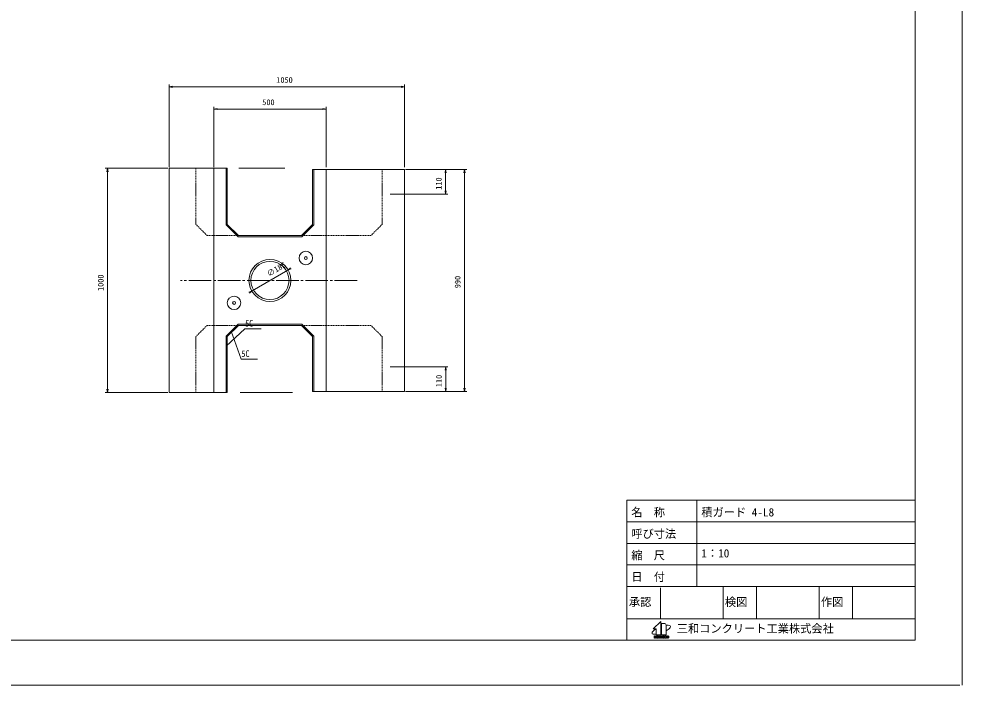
# Model space of a CAD drawing. Units: millimetres on the paper, with parts at other scales. Extents: x 0 to 841, y 0 to 594.
# Drawn here: x 420.5 to 841, y 0 to 297 of the extents above; entities that cross this region are included whole.
import ezdxf
from ezdxf.enums import TextEntityAlignment as Align

# ---------------------------------------------------------------- set-up
doc = ezdxf.new("R2010")
doc.units = ezdxf.units.MM
doc.linetypes.add('USER1', pattern=[0.75, 0.5, -0.25])
doc.linetypes.add('USER2', pattern=[13, 10, -1, 1, -1])
for name, color, linetype, lineweight in [('0_2', 7, 'Continuous', 18), ('D-STR-DIM（寸法）', 7, 'Continuous', 18), ('D-STR-STR1（構造物）', 4, 'USER1', 18), ('D-STR-STRn（構造物）', 7, 'USER2', 18), ('D-STR（構造物外形線）', 1, 'Continuous', 18), ('D-TTL(外枠）', 2, 'Continuous', 18), ('DEFPOINTS_3', 8, 'Continuous', 18), ('用紙-作図レイヤ', 5, 'Continuous', 18)]:
    doc.layers.add(name, color=color, linetype=linetype, lineweight=lineweight)
doc.layers.add('D-TTL-TXT（文字）', color=7, linetype='Continuous')
doc.styles.add('ＭＳ ゴシック', font='')
doc.styles.get('ＭＳ ゴシック').set_extended_font_data('MS Gothic')

msp = doc.modelspace()

# ---------------------------------------------------------------- linework, layer by layer
at = {"layer": '0_2'}
for p, q in [((487.445, 266.718), (488.945, 266.968)), ((488.945, 266.468), (487.445, 266.718)), ((487.445, 266.718), (487.645, 266.718)), ((590.945, 266.968), (592.445, 266.718)), ((592.445, 266.718), (590.945, 266.468)), ((592.445, 266.718), (592.245, 266.718)), ((507.445, 256.786), (508.945, 257.036)), ((508.945, 256.536), (507.445, 256.786)), ((507.445, 256.786), (507.645, 256.786)), ((555.945, 257.036), (557.445, 256.786)), ((557.445, 256.786), (555.945, 256.536)), ((557.445, 256.786), (557.245, 256.786)), ((459.793, 228.886), (460.043, 230.386)), ((460.043, 230.386), (460.293, 228.886)), ((460.043, 230.386), (460.043, 230.186)), ((610.49, 228.386), (610.74, 229.886)), ((610.74, 229.886), (610.99, 228.386)), ((610.74, 229.886), (610.74, 229.686)), ((618.898, 228.386), (619.148, 229.886)), ((619.148, 229.886), (619.398, 228.386)), ((619.148, 229.886), (619.148, 229.686)), ((610.74, 218.886), (610.49, 220.386)), ((610.99, 220.386), (610.74, 218.886)), ((610.74, 218.886), (610.74, 219.086)), ((540.438, 185.041), (541.608, 186.012)), ((541.86, 185.58), (540.438, 185.041)), ((540.438, 185.041), (540.611, 185.142)), ((523.03, 175.192), (524.452, 175.731)), ((524.452, 175.731), (523.282, 174.76)), ((524.452, 175.731), (524.279, 175.63)), ((515.171, 157.819), (515.339, 157.348)), ((515.171, 157.819), (515.455, 157.407)), ((515.171, 157.819), (515.211, 157.32)), ((512.945, 151.041), (513.209, 151.466)), ((512.945, 151.041), (513.31, 151.383)), ((512.945, 151.041), (513.386, 151.277)), ((610.564, 140.386), (610.814, 141.886)), ((610.814, 141.886), (611.064, 140.386)), ((610.814, 141.886), (610.814, 141.686)), ((460.043, 130.386), (459.793, 131.886)), ((460.293, 131.886), (460.043, 130.386)), ((460.043, 130.386), (460.043, 130.586)), ((610.814, 130.886), (610.564, 132.386)), ((611.064, 132.386), (610.814, 130.886)), ((610.814, 130.886), (610.814, 131.086)), ((619.148, 130.886), (618.898, 132.386)), ((619.398, 132.386), (619.148, 130.886)), ((619.148, 130.886), (619.148, 131.086))]:
    msp.add_line(p, q, dxfattribs=at)
at = {"layer": 'D-STR-DIM（寸法）'}
for p, q in [((487.445, 230.886), (487.445, 267.718)), ((487.645, 266.718), (592.245, 266.718)), ((592.445, 230.886), (592.445, 267.718)), ((507.445, 230.886), (507.445, 257.786)), ((507.645, 256.786), (557.245, 256.786)), ((557.445, 230.886), (557.445, 257.786)), ((486.945, 230.386), (459.043, 230.386)), ((460.043, 130.586), (460.043, 230.186)), ((592.945, 229.886), (620.148, 229.886)), ((592.945, 229.886), (611.74, 229.886)), ((610.74, 219.086), (610.74, 229.686)), ((619.148, 131.086), (619.148, 229.686)), ((592.945, 218.886), (611.74, 218.886)), ((524.452, 175.731), (540.438, 185.041)), ((540.611, 185.142), (540.784, 185.243)), ((524.279, 175.63), (524.106, 175.529)), ((593.514, 141.886), (611.814, 141.886)), ((610.814, 131.086), (610.814, 141.686)), ((486.945, 130.386), (459.043, 130.386)), ((592.945, 130.886), (620.148, 130.886)), ((597.514, 130.886), (611.814, 130.886)), ((706.734, 28.356), (703.338, 25.105)), ((706.734, 22.388), (706.734, 28.356)), ((706.987, 27.518), (706.987, 22.388)), ((706.987, 27.518), (708.118, 27.518)), ((709.134, 22.388), (709.134, 26.715)), ((703.338, 25.105), (704.637, 25.105)), ((703.697, 21.913), (703.904, 21.913)), ((703.697, 21.913), (703.697, 20.974)), ((703.827, 20.974), (703.827, 21.792)), ((703.827, 21.792), (704.263, 20.974)), ((703.904, 21.913), (704.313, 21.145)), ((704.313, 21.913), (704.455, 21.913)), ((704.313, 21.913), (704.313, 21.145)), ((704.455, 21.913), (704.455, 20.974)), ((704.637, 25.105), (704.637, 22.388)), ((704.637, 22.388), (706.734, 22.388)), ((704.678, 21.913), (704.816, 21.913)), ((704.678, 21.913), (704.678, 20.974)), ((704.816, 21.913), (704.816, 20.974)), ((704.988, 21.687), (704.988, 21.604)), ((704.988, 21.282), (705.121, 21.282)), ((704.988, 21.282), (704.988, 21.2)), ((705.121, 21.604), (705.121, 21.687)), ((705.121, 21.2), (705.121, 21.282)), ((705.235, 21.913), (705.509, 21.913)), ((705.235, 21.783), (705.509, 21.783)), ((705.235, 21.499), (705.509, 21.499)), ((705.235, 21.374), (705.509, 21.374)), ((705.248, 21.103), (705.509, 21.103)), ((705.617, 21.652), (705.74, 21.652)), ((705.617, 21.291), (705.617, 21.196)), ((705.74, 21.291), (705.74, 21.196)), ((705.919, 21.913), (706.049, 21.913)), ((705.919, 21.913), (705.919, 20.974)), ((706.049, 21.913), (706.049, 21.499)), ((706.049, 21.499), (706.543, 21.499)), ((706.049, 21.374), (706.543, 21.374)), ((706.049, 21.374), (706.049, 20.974)), ((706.543, 21.913), (706.679, 21.913)), ((706.543, 21.913), (706.543, 21.499)), ((706.543, 21.374), (706.543, 20.974)), ((706.679, 21.913), (706.679, 20.974)), ((706.91, 21.913), (707.04, 21.913)), ((706.91, 21.913), (706.91, 20.974)), ((706.987, 22.388), (709.134, 22.388)), ((707.04, 21.913), (707.04, 20.974)), ((707.265, 21.913), (707.396, 21.913)), ((707.265, 21.913), (707.265, 20.974)), ((707.396, 21.913), (707.396, 21.478)), ((707.396, 21.478), (707.831, 21.913)), ((707.396, 21.41), (707.396, 20.974)), ((707.396, 21.41), (707.83, 20.974)), ((707.542, 21.44), (708.016, 21.913)), ((707.542, 21.44), (708.006, 20.974)), ((707.831, 21.913), (708.016, 21.913)), ((708.199, 21.913), (708.33, 21.913)), ((708.199, 21.913), (708.199, 20.974)), ((708.33, 21.913), (708.33, 20.974)), ((708.555, 21.913), (709.055, 21.913)), ((708.555, 21.913), (708.555, 20.974)), ((708.688, 21.783), (709.038, 21.783)), ((708.688, 21.783), (708.688, 21.103)), ((708.688, 21.103), (709.038, 21.103)), ((709.184, 21.638), (709.184, 21.249)), ((709.313, 21.655), (709.313, 21.232)), ((709.531, 21.655), (709.531, 21.232)), ((709.658, 21.638), (709.658, 21.249)), ((709.788, 21.913), (710.031, 21.913)), ((709.803, 21.783), (710.026, 21.783)), ((709.803, 21.103), (710.026, 21.103)), ((710.172, 21.638), (710.172, 21.249)), ((710.289, 21.655), (710.289, 21.232)), ((703.697, 20.974), (703.827, 20.974)), ((704.263, 20.974), (704.455, 20.974)), ((704.678, 20.974), (704.816, 20.974)), ((705.248, 20.974), (705.509, 20.974)), ((705.919, 20.974), (706.049, 20.974)), ((706.543, 20.974), (706.679, 20.974)), ((706.91, 20.974), (707.04, 20.974)), ((707.265, 20.974), (707.396, 20.974)), ((707.83, 20.974), (708.006, 20.974)), ((708.199, 20.974), (708.33, 20.974)), ((708.555, 20.974), (709.055, 20.974)), ((709.788, 20.974), (710.031, 20.974))]:
    msp.add_line(p, q, dxfattribs=at)
for centre, radius, start, end in [((708.005, 26.331), 1.193, 18.79229, 84.57971), ((705.269, 21.628), 0.287, 96.82864, 167.97321), ((705.266, 21.655), 0.283, 190.24519, 263.60552), ((705.279, 21.272), 0.3, 193.85271, 264.13504), ((705.258, 21.64), 0.145, 99.34973, 160.90921), ((705.262, 21.643), 0.146, 195.39325, 259.28979), ((705.243, 21.228), 0.125, 192.74445, 272.49974), ((705.472, 21.647), 0.268, 1.04168, 82.03619), ((705.48, 21.649), 0.137, 1.18616, 77.6307), ((705.468, 21.223), 0.28, 14.16807, 81.66863), ((705.465, 21.204), 0.175, 29.74485, 75.33602), ((705.453, 21.277), 0.183, 287.90565, 333.65537), ((705.42, 21.298), 0.336, 285.39235, 342.37611), ((709.038, 21.638), 0.146, 0, 90), ((709.038, 21.249), 0.146, 270, 0), ((709.055, 21.655), 0.258, 0, 90), ((709.055, 21.232), 0.258, 270, 0), ((709.788, 21.655), 0.258, 90, 180), ((709.788, 21.232), 0.258, 180, 270), ((709.803, 21.638), 0.146, 90, 180), ((709.803, 21.249), 0.146, 180, 270), ((710.026, 21.638), 0.146, 0, 90), ((710.026, 21.249), 0.146, 270, 0), ((710.031, 21.655), 0.258, 0, 90), ((710.031, 21.232), 0.258, 270, 0)]:
    msp.add_arc(centre, radius, start, end, dxfattribs=at)
for start_param, end_param in [(4.5693951, 4.6308657), (2.0264541, 4.016756), (5.17383, 7.1547117), (1.4123444, 1.473815)]:
    msp.add_ellipse((706.892, 24.685), major_axis=(-4.09, -1.596), ratio=0.308929, start_param=start_param, end_param=end_param, dxfattribs=at)
at = {"layer": 'D-STR-STR1（構造物）'}
for p, q in [((499.445, 205.386), (499.445, 230.386)), ((582.445, 229.886), (582.445, 205.386)), ((504.445, 200.386), (499.445, 205.386)), ((582.445, 205.386), (577.445, 200.386)), ((518.445, 200.386), (504.445, 200.386)), ((577.445, 200.386), (546.445, 200.386)), ((504.445, 160.386), (499.445, 155.386)), ((518.445, 160.386), (504.445, 160.386)), ((577.445, 160.386), (546.445, 160.386)), ((582.445, 155.386), (577.445, 160.386)), ((499.445, 155.386), (499.445, 130.386)), ((582.445, 155.386), (582.445, 130.886))]:
    msp.add_line(p, q, dxfattribs=at)
at = {"layer": 'D-STR-STRn（構造物）'}
msp.add_line((571.272, 180.386), (492.525, 180.386), dxfattribs=at)
at = {"layer": 'D-STR（構造物外形線）'}
for p, q in [((487.445, 230.386), (487.445, 130.386)), ((487.445, 230.386), (513.445, 230.386)), ((507.445, 230.386), (507.445, 130.386)), ((512.945, 205.179), (512.945, 230.386)), ((513.445, 205.386), (513.445, 230.386)), ((551.445, 205.386), (551.445, 229.886)), ((551.445, 229.886), (592.445, 229.886)), ((551.945, 205.179), (551.945, 229.886)), ((557.445, 229.886), (557.445, 130.886)), ((592.445, 229.886), (592.445, 130.886)), ((518.238, 199.886), (512.945, 205.179)), ((518.445, 200.386), (513.445, 205.386)), ((551.445, 205.386), (546.445, 200.386)), ((551.945, 205.179), (546.652, 199.886)), ((546.652, 199.886), (518.238, 199.886)), ((518.445, 200.386), (546.445, 200.386)), ((518.238, 160.886), (512.945, 155.593)), ((518.445, 160.386), (513.445, 155.386)), ((546.652, 160.886), (518.238, 160.886)), ((518.445, 160.386), (546.445, 160.386)), ((551.445, 155.386), (546.445, 160.386)), ((551.945, 155.593), (546.652, 160.886)), ((512.945, 155.593), (512.945, 130.386)), ((551.945, 155.593), (551.945, 130.886)), ((513.445, 155.386), (513.445, 130.386)), ((551.445, 155.386), (551.445, 130.886)), ((487.445, 130.386), (513.445, 130.386)), ((551.445, 130.886), (592.445, 130.886))]:
    msp.add_line(p, q, dxfattribs=at)
at = {"layer": 'D-STR（構造物外形線）', "color": 5}
for p, q in [((518.528, 230.386), (539.114, 230.386)), ((586.02, 218.886), (594.699, 218.886)), ((586.02, 141.886), (594.711, 141.886)), ((519.22, 130.386), (542.479, 130.386))]:
    msp.add_line(p, q, dxfattribs=at)
at = {"layer": 'D-STR（構造物外形線）'}
for centre, radius in [((532.445, 180.386), 9.35), ((548.445, 190.386), 3), ((548.445, 190.386), 0.65), ((532.445, 180.386), 8.5), ((516.445, 170.386), 3), ((516.445, 170.386), 0.65)]:
    msp.add_circle(centre, radius, dxfattribs=at)
at = {"layer": 'D-TTL(外枠）'}
for p, q in [((820.013, 20), (820.013, 574)), ((691.613, 82.4), (820.013, 82.4)), ((691.613, 82.4), (691.613, 20)), ((722.813, 82.4), (722.813, 44)), ((691.613, 72.8), (820.013, 72.8)), ((691.613, 63.2), (820.013, 63.2)), ((691.613, 53.6), (820.013, 53.6)), ((691.613, 44), (820.013, 44)), ((706.613, 43.435), (706.613, 29.6)), ((734.413, 44), (734.413, 29.6)), ((749.413, 44), (749.413, 29.6)), ((777.213, 44), (777.213, 29.6)), ((792.213, 44), (792.213, 29.6)), ((691.613, 29.6), (820.013, 29.6)), ((820.013, 20), (25.013, 20))]:
    msp.add_line(p, q, dxfattribs=at)
at = {"layer": 'DEFPOINTS_3'}
for p, q in [((841.013, 0), (841.013, 594)), ((0.013, 0), (840.013, 0))]:
    msp.add_line(p, q, dxfattribs=at)
at = {"layer": '用紙-作図レイヤ', "color": 7}
for p, q in [((512.945, 151.041), (521.275, 158.84)), ((515.171, 157.819), (519.635, 145.299)), ((521.275, 158.84), (528.475, 158.84)), ((519.635, 145.299), (526.835, 145.299))]:
    msp.add_line(p, q, dxfattribs=at)

# ---------------------------------------------------------------- texts
at = {"layer": 'D-STR-DIM（寸法）', "style": 'ＭＳ ゴシック'}
for s, p in [('1050', (535.263, 267.718)), ('500', (529.025, 257.786))]:
    msp.add_text(s, height=2.566, dxfattribs=at).set_placement(p, align=Align.BOTTOM_LEFT)
for s, rotation, p in [('110', 90, (609.74, 220.842)), ('∅185', 30.218, (532.353, 181.33)), ('1000', 90, (459.043, 175.705)), ('990', 90, (618.148, 176.948)), ('110', 90, (609.814, 132.842))]:
    msp.add_text(s, height=2.566, rotation=rotation, dxfattribs=at).set_placement(p, align=Align.BOTTOM_LEFT)
at = {"layer": 'D-TTL-TXT（文字）', "style": 'ＭＳ ゴシック'}
for s, p in [('名\u3000称', (693.544, 74.114)), ('積ガード 4-L8', (724.744, 74.114)), ('呼び寸法', (693.544, 64.514)), ('縮\u3000尺', (693.544, 54.914)), ('1：10', (724.744, 55.827)), ('日\u3000付', (693.544, 45.314)), ('承認', (692.457, 34.115)), ('検図', (735.257, 34.115)), ('作図', (778.057, 34.115)), ('三和コンクリート工業株式会社', (713.796, 22.279))]:
    msp.add_text(s, height=3.666, dxfattribs=at).set_placement(p, align=Align.BOTTOM_LEFT)
at = {"layer": '用紙-作図レイヤ', "color": 7, "style": 'ＭＳ ゴシック', "width": 0.9}
for p in [(521.377, 158.94), (519.733, 145.399)]:
    msp.add_text('5C', height=2.933, dxfattribs=at).set_placement(p, align=Align.BOTTOM_LEFT)

doc.saveas('drawing.dxf')
